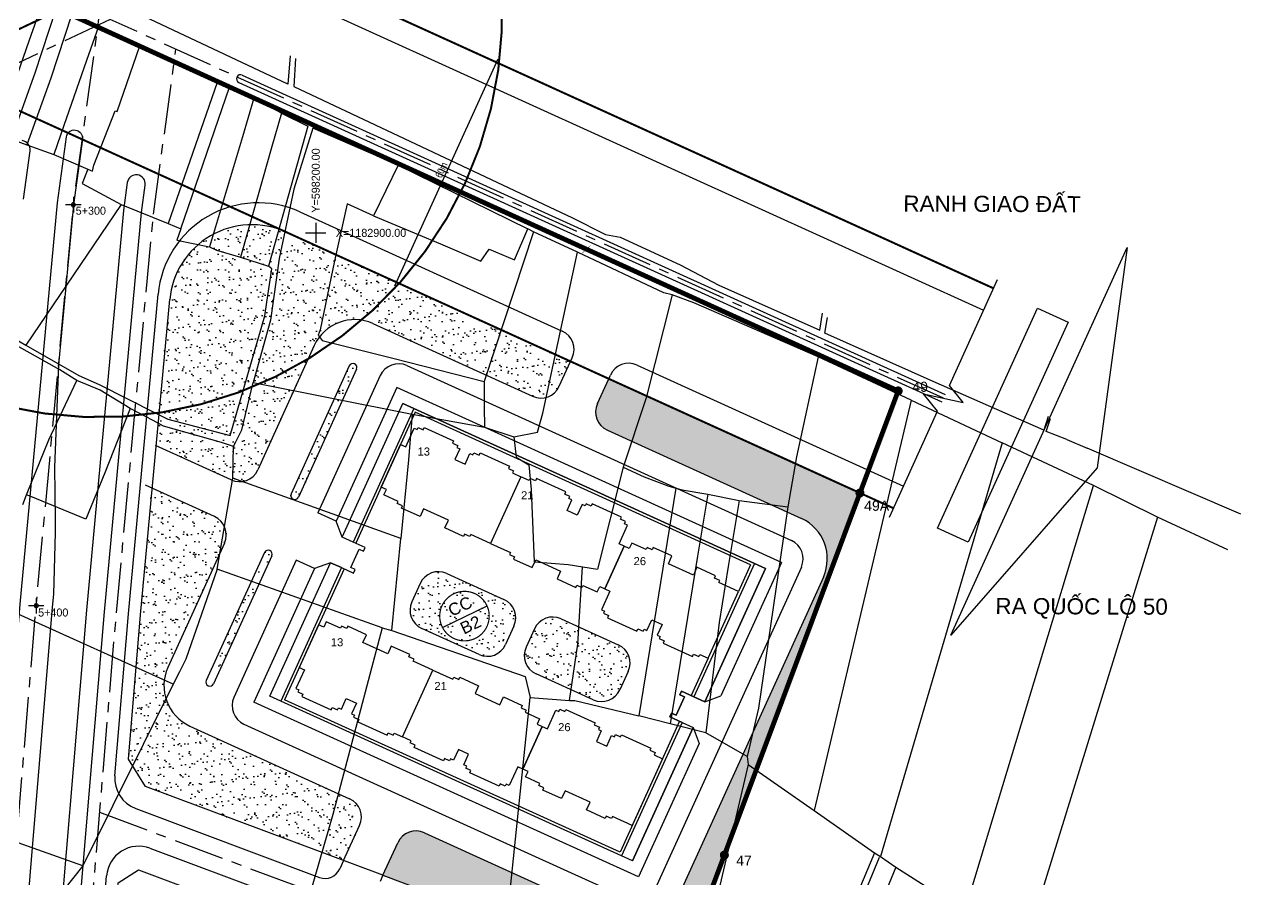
# Model space of a CAD drawing. Extents: x 597165 to 598689, y 1181586 to 1183364.
# Drawn here: x 598127.6 to 598429.7, y 1182739.4 to 1182951.8 of the extents above; entities that cross this region are included whole.
import ezdxf
from ezdxf.enums import TextEntityAlignment as Align

# ---------------------------------------------------------------- set-up
doc = ezdxf.new("R2010")
doc.units = 0
doc.header["$MEASUREMENT"] = 0
for name, pattern in [('CENTER', [2, 1.25, -0.25, 0.25, -0.25]), ('DASHED', [0.75, 0.5, -0.25]), ('LOGIOI', [4, 3, -1])]:
    doc.linetypes.add(name, pattern=pattern)
doc.layers.get('0').update_dxf_attribs({"linetype": 'CONTINUOUS'})
doc.layers.get('DEFPOINTS').update_dxf_attribs({"color": 8, "linetype": 'CONTINUOUS'})
for name, color, linetype in [('DIM', 7, 'CONTINUOUS'), ('DIM-T', 7, 'CONTINUOUS'), ('DTEXT', 7, 'CONTINUOUS'), ('GT-QLO50-D', 6, 'CONTINUOUS'), ('GT-QLO50-L', 4, 'CONTINUOUS'), ('GT-QLO50-LYTRINH', 7, 'CONTINUOUS'), ('GT-QLO50-TIM', 2, 'CONTINUOUS'), ('HA-CAY-XANH-KO', 3, 'CONTINUOUS'), ('HA-PHAN-KHU', 1, 'CONTINUOUS'), ('MOCRANH', 7, 'CONTINUOUS'), ('NE_GRID', 7, 'CONTINUOUS'), ('NEN-HT', 8, 'CONTINUOUS'), ('NET-03', 3, 'CONTINUOUS'), ('NET-04', 4, 'CONTINUOUS'), ('NET-LE-CO', 3, 'CONTINUOUS'), ('NET-LENGOAI', 4, 'CONTINUOUS'), ('NET-LETRONG', 5, 'CONTINUOUS'), ('NET-LO-GIOI-DIEN-GIOI', 7, 'CENTER'), ('NET-TIM', 2, 'CENTER'), ('NUT_GIAO_THONG', 6, 'CONTINUOUS'), ('RANH_QUY_HOACH', 7, 'LOGIOI'), ('RANHGIAODAT', 150, 'LOGIOI')]:
    doc.layers.add(name, color=color, linetype=linetype)
doc.styles.add('TOA-DO-TIM', font='VAVON.TTF')
doc.styles.add('VHEL-B', font='VHELVEB.TTF')
doc.styles.add('VHEL-C-R', font='VHELVCN.TTF')
doc.styles.add('VHEL-R', font='VHELVEN.TTF')
doc.styles.add('VHELVEB', font='VHELVEB.TTF')
doc.dimstyles.new('TL1000', dxfattribs={"dimscale": 0, "dimtxt": 2, "dimasz": 0.7, "dimexe": 1, "dimexo": 1, "dimgap": 0.5, "dimtad": 1, "dimdec": 1, "dimzin": 12, "dimtxsty": 'VHEL-C-R', "dimblk1": 'ARCHTICK', "dimblk2": 'ARCHTICK', "dimsah": 1, "dimcen": -0.09, "dimdle": 1, "dimclrd": 256, "dimclre": 256, "dimclrt": 256, "dimazin": 3, "dimtfac": 0.005, "dimtdec": 1, "dimtix": 1, "dimtmove": 0, "dimatfit": 3, "dimtolj": 1, "dimtzin": 0})
pattern_1 = [(37.26582263, (0, 0), (-0.11023521, 3.854130278), [0, -3.04, 0, -3.4, 0, -3.25]), (7.26582263, (0, 0), (3.562592942, 5.629778284), [0, -1.64, 0, -2.74, 0, -1.05]), (327.26582263, (-2.46, 0.01), (6.228277961, -0.014137947), [0, -1, 0, -3.6, 0, -4.7]), (317.26582263, (-2.46, 0.01), (6.019377384, 1.73076346), [0, -0.5, 0, -2.36, 0, -2.7])]

# ---------------------------------------------------------------- blocks, each defined once
blk = doc.blocks.new('A$C4397129B')
at = {"layer": 'NET-04', "linetype": 'CONTINUOUS'}
for p, q in [((0, 19.4), (0, 1.2)), ((2.3, 19.4), (0, 19.4)), ((2.3, 20), (2.3, 19.4)), ((3.7, 20), (2.3, 20)), ((3.7, 20.6), (3.7, 20)), ((11.7, 20.6), (3.7, 20.6)), ((11.7, 20), (11.7, 20.6)), ((13.1, 20), (11.7, 20)), ((13.1, 19.4), (13.1, 20)), ((13.9, 19.4), (13.1, 19.4)), ((13.9, 16.5), (13.9, 19.4)), ((16.7, 19.4), (16.7, 16.5)), ((17.5, 19.4), (16.7, 19.4)), ((17.5, 20), (17.5, 19.4)), ((18.9, 20), (17.5, 20)), ((18.9, 20.6), (18.9, 20)), ((26.9, 20.6), (18.9, 20.6)), ((26.9, 20), (26.9, 20.6)), ((28.3, 20), (26.9, 20)), ((28.3, 19.4), (28.3, 20)), ((29.1, 19.4), (28.3, 19.4)), ((29.1, 14.3), (29.1, 19.4)), ((16.7, 16.5), (13.9, 16.5)), ((30.5, 14.3), (29.1, 14.3)), ((30.5, 2.7), (30.5, 14.3)), ((0, 1.2), (5.4, 1.2)), ((5.4, 1.2), (5.4, 0.6)), ((5.4, 0.6), (6.8, 0.6)), ((6.8, 0.6), (6.8, 0)), ((6.8, 0), (11.9, 0)), ((11.9, 2.1), (18.7, 2.1)), ((11.9, 0), (11.9, 2.1)), ((18.7, 2.1), (18.7, 0)), ((18.7, 0), (23.8, 0)), ((23.8, 0.6), (25.2, 0.6)), ((23.8, 0), (23.8, 0.6)), ((25.2, 1.2), (29.1, 1.2)), ((25.2, 0.6), (25.2, 1.2)), ((29.1, 2.7), (30.5, 2.7)), ((29.1, 1.2), (29.1, 2.7))]:
    blk.add_line(p, q, dxfattribs=at)
blk = doc.blocks.new('LYTRINH')
at = {"layer": 'GT-QLO50-LYTRINH'}
for p, q in [((0.96, 0), (-0.96, 0)), ((0, 0.96), (0, -0.96))]:
    blk.add_line(p, q, dxfattribs=at)
blk = doc.blocks.new('GRDTICK1')
at = {"layer": 'NE_GRID'}
for p, q in [((-0.05, 0), (0.05, 0)), ((0, 0.05), (0, -0.05))]:
    blk.add_line(p, q, dxfattribs=at)
blk = doc.blocks.new('_ARCHTICK')
at = {"color": 0, "linetype": 'BYBLOCK', "const_width": 0.15}
blk.add_lwpolyline([(-0.5, -0.5), (0.5, 0.5)], dxfattribs=at)
blk = doc.blocks.new('*D1526')
at = {"linetype": 'BYBLOCK'}
for p, q in [((598219.66, 1182886.81), (598245.32, 1182943.25)), ((598238.54, 1182945.24), (598245.82, 1182941.93)), ((598213.7, 1182890.62), (598220.99, 1182887.31))]:
    blk.add_line(p, q, dxfattribs=at)
at = {"layer": 'DEFPOINTS', "color": 0, "linetype": 'BYBLOCK'}
for p in [(598237.63, 1182945.65), (598244.91, 1182942.34), (598212.79, 1182891.03)]:
    blk.add_point(p, dxfattribs=at)
at = {"linetype": 'BYBLOCK', "xscale": 0.7, "yscale": 0.7, "zscale": 0.7}
for p, rotation in [((598244.91, 1182942.34), 65.55248368525069), ((598220.08, 1182887.72), 245.5524836852507)]:
    blk.add_blockref('_ARCHTICK', p, dxfattribs=dict(at, rotation=rotation))
at = {"linetype": 'BYBLOCK', "insert": (598231.22, 1182915.61), "char_height": 1.75, "attachment_point": 5, "rotation": 65.5525, "style": 'VHEL-C-R'}
blk.add_mtext('\\A1;60m', dxfattribs=at)

msp = doc.modelspace()

# ---------------------------------------------------------------- hatches: boundary and pattern name
at = {"layer": 'HA-CAY-XANH-KO'}
h = msp.add_hatch(dxfattribs=at)
h.set_pattern_fill('AR-SAND', color=256, scale=2, angle=359.765823, style=0)
h.set_pattern_definition(pattern_1)
h.paths.add_polyline_path([(598163.6201, 1182883.7328), (598163.6002, 1182883.5428), (598160.9825, 1182855.3045, 0.09973437), (598198.1391, 1182868.7098), (598199.6333, 1182871.9965, -0.33772988), (598211.3855, 1182878.3058, 0.03266281), (598220.7176, 1182887.4297), (598192.4975, 1182900.2591, 0.51205267)])
h.paths.add_polyline_path([(598198.1391, 1182868.7098, -0.09973437), (598160.9825, 1182855.3045), (598160.2293, 1182847.1791), (598178.9825, 1182838.6536, 0.41421356), (598185.6035, 1182841.136)])
h.paths.add_polyline_path([(598253.8709, 1182859.4224, 0.41421356), (598260.4919, 1182861.9048), (598263.2959, 1182868.0727), (598220.7176, 1182887.4297, -0.03266281), (598211.3855, 1182878.3058, -0.06709729), (598214.1995, 1182877.4578)])
h = msp.add_hatch(dxfattribs=at)
h.set_pattern_fill('AR-SAND', color=256, scale=2, angle=359.765823, style=0)
h.set_pattern_definition(pattern_1)
h.paths.add_polyline_path([(598172.8137, 1182788.8403, 0.10707887), (598172.724, 1182788.4265, 0.80655602), (598174.6344, 1182788.0126), (598189.0781, 1182819.7835, 0.10707887), (598189.1677, 1182820.1974, 0.80655602), (598187.2574, 1182820.6112)])
h.paths.add_polyline_path([(598210.1435, 1182866.1199, 0.10707887), (598210.2332, 1182866.5337, 0.80655602), (598208.3228, 1182866.9476), (598193.8791, 1182835.1767, 1), (598195.6998, 1182834.349)])
h = msp.add_hatch(dxfattribs=at)
h.set_pattern_fill('AR-SAND', color=256, scale=2, angle=359.765823, style=0)
h.set_pattern_definition(pattern_1)
edge = h.paths.add_edge_path()
edge.add_line((598289.416, 1182713.2091), (598335.1715, 1182835.3966))
edge.add_line((598335.1715, 1182835.3966), (598272.7635, 1182863.7686))
edge.add_line((598272.7635, 1182863.7686), (598269.9594, 1182857.6007))
edge.add_arc((598274.5111, 1182855.5314), 5, 155.552484, 245.552484)
edge.add_line((598272.4418, 1182850.9797), (598320.6183, 1182829.0776))
edge.add_arc((598316.0659, 1182819.0639), 11, -24.447516, 65.552484, ccw=False)
edge.add_line((598326.0796, 1182814.5114), (598289.7428, 1182734.5835))
edge.add_arc((598279.729, 1182739.136), 11, 245.552484, 335.552484, ccw=False)
edge.add_line((598275.1766, 1182729.1222), (598227, 1182751.0243))
edge.add_arc((598224.9307, 1182746.4726), 5, 65.552484, 155.552484)
edge.add_line((598220.379, 1182748.5418), (598216.696, 1182740.4405))
edge.add_line((598216.696, 1182740.4405), (598289.416, 1182713.2091))
h = msp.add_hatch(dxfattribs=at)
h.set_pattern_fill('AR-SAND', color=256, scale=2, angle=359.765823, style=0)
h.set_pattern_definition(pattern_1)
h.paths.add_polyline_path([(598206.9336, 1182744.0962), (598210.9115, 1182752.846, 0.41421356), (598208.4291, 1182759.467), (598168.7577, 1182777.5024, -0.41421356), (598163.2964, 1182792.0686), (598177.3263, 1182822.9291, 0.41421356), (598174.8439, 1182829.5501), (598159.2973, 1182836.6179), (598156.207, 1182801.054), (598153.4764, 1182769.2561), (598157.7311, 1182762.521)])
h = msp.add_hatch(dxfattribs=at)
h.set_pattern_fill('AR-SAND', color=256, scale=2, angle=359.765823, style=0)
h.set_pattern_definition(pattern_1)
h.paths.add_polyline_path([(598225.9392, 1182812.9121, -0.41421356), (598232.5602, 1182815.3945), (598246.7615, 1182808.9383, -0.41421356), (598249.2439, 1182802.3173), (598247.1746, 1182797.7656, -0.41421356), (598240.5536, 1182795.2832), (598226.3523, 1182801.7394, -0.41421356), (598223.8699, 1182808.3604)])
h = msp.add_hatch(dxfattribs=at)
h.set_pattern_fill('AR-SAND', color=256, scale=2, angle=359.765823, style=0)
h.set_pattern_definition(pattern_1)
h.paths.add_polyline_path([(598254.3254, 1182801.6549, -0.41421356), (598260.9464, 1182804.1373), (598275.1477, 1182797.6811, -0.41421356), (598277.6301, 1182791.0601), (598275.5608, 1182786.5084, -0.41421356), (598268.9398, 1182784.026), (598254.7385, 1182790.4822, -0.41421356), (598252.2561, 1182797.1032)])

# ---------------------------------------------------------------- linework, layer by layer
at = {"color": 0}
msp.add_lwpolyline([(598342.505, 1182829.4263), (598354.4567, 1182855.7157), (598350.9809, 1182860.0092), (598360.8471, 1182857.8334), (598357.3714, 1182862.1269), (598369.3231, 1182888.4163)], dxfattribs=at)
at = {"layer": 'DIM', "color": 4}
for points in [[(598401.523, 1182896.3453), (598394.1085, 1182841.6428), (598357.7645, 1182800.0924)], [(598379.2539, 1182881.2652), (598386.9183, 1182877.7808), (598362.0867, 1182823.1604), (598354.4223, 1182826.6448)]]:
    msp.add_lwpolyline(points, close=True, dxfattribs=at)
at = {"layer": 'DTEXT'}
msp.add_line((598231.4713, 1182802.0098), (598242.5527, 1182807.3385), dxfattribs=at)
at = {"layer": 'DTEXT', "const_width": 0.3}
msp.add_lwpolyline([(598230.7945, 1182804.8396, 1), (598243.0944, 1182804.7893, 1)], format="xyb", close=True, dxfattribs=at)
at = {"layer": 'GT-QLO50-D'}
msp.add_lwpolyline([(598183.5976, 1183089.015), (598170.9813, 1183008.5202, 0.33682979), (598194.2315, 1182965.3802), (598368.3298, 1182886.2315)], format="xyb", dxfattribs=at)
at = {"layer": 'GT-QLO50-L'}
for points in [[(598179.1521, 1183089.7131), (598175.3608, 1183065.6159), (598171.5374, 1183041.3143), (598167.9521, 1183018.5215), (598166.7843, 1183011.0045, 0.3364549), (598195.2115, 1182958.3437), (598365.8467, 1182880.7695)], [(598116.7655, 1182676.6783, -0.41421356), (598116.2952, 1182677.2062), (598116.9199, 1182688.0308), (598118.2666, 1182708.0367), (598126.5917, 1182807.7394), (598135.8364, 1182907.4154), (598138.0864, 1182923.8226, -0.41421356), (598140.3396, 1182925.5324), (598140.3396, 1182925.5324, -0.41421356), (598142.0493, 1182923.2792), (598139.8112, 1182906.9588), (598136.1246, 1182867.2105, 0.01366886), (598136.1175, 1182867.1014), (598135.1593, 1182841.7713), (598135.3244, 1182828.9063), (598135.2749, 1182825.5569), (598134.8579, 1182810.2401), (598134.5609, 1182807.0372), (598126.2442, 1182707.4352), (598124.9044, 1182687.5316), (598124.2819, 1182676.7453, -0.41421356), (598123.7539, 1182676.2749), (598116.7655, 1182676.6783)], [(598127.3899, 1182908.3858), (598129.0348, 1182920.3805, 0.41421356), (598127.1114, 1182922.9154)], [(598139.2078, 1182706.4577), (598147.5108, 1182805.896), (598156.7042, 1182905.018), (598157.6437, 1182911.8694, 0.41421356), (598155.7203, 1182914.4042), (598155.7203, 1182914.4042, 0.41421356), (598153.1855, 1182912.4808), (598152.2325, 1182905.5317), (598143.0281, 1182806.291), (598134.7204, 1182706.7961)]]:
    msp.add_lwpolyline(points, format="xyb", dxfattribs=at)
at = {"layer": 'GT-QLO50-LYTRINH'}
msp.add_lwpolyline([(598139.3115, 1182906.9587, 1), (598140.3115, 1182906.9587, 1)], format="xyb", close=True, dxfattribs=at)
at = {"layer": 'GT-QLO50-LYTRINH', "elevation": 0}
msp.add_lwpolyline([(598130.0763, 1182807.3883, 1), (598131.0763, 1182807.3883, 1)], format="xyb", close=True, dxfattribs=at)
at = {"layer": 'GT-QLO50-TIM', "linetype": 'CENTER', "ltscale": 10, "flags": 128}
msp.add_lwpolyline([(598118.1495, 1182092.552), (598118.1357, 1182107.8441), (598118.0637, 1182187.8441), (598118.0276, 1182227.8441), (598118.0096, 1182247.8441), (598117.9916, 1182267.8441), (598117.9736, 1182287.8441), (598117.9556, 1182307.8066), (598117.9375, 1182327.8441), (598117.9195, 1182347.844), (598117.9015, 1182367.844), (598117.8835, 1182387.844), (598117.8628, 1182407.7691), (598117.8475, 1182427.844), (598117.8294, 1182447.844), (598117.8114, 1182467.844), (598117.7727, 1182507.8066), (598117.7574, 1182527.844), (598117.7441, 1182542.574), (598117.7554, 1182547.844), (598117.7393, 1182567.844), (598117.8064, 1182587.8438), (598117.9915, 1182607.8055), (598118.3561, 1182627.8395), (598118.7651, 1182642.5669), (598118.9451, 1182647.8307), (598119.797, 1182667.8124), (598120.0933, 1182673.5939), (598120.9121, 1182687.7812), (598122.2554, 1182707.7359), (598130.5763, 1182807.3883), (598139.8112, 1182906.9588), (598153.3963, 1183006.021)], dxfattribs=at)
at = {"layer": 'HA-CAY-XANH-KO'}
for p, q in [((598206.5822, 1182824.4584), (598205.0928, 1182828.431)), ((598203.6852, 1182818.086), (598199.7126, 1182816.5966)), ((598296.6149, 1182783.5277), (598300.5875, 1182785.0171)), ((598293.7179, 1182777.1553), (598295.2074, 1182773.1827))]:
    msp.add_line(p, q, dxfattribs=at)
for centre, start, end in [((598255.9401, 1182863.9741), 245.552484, 335.552484), ((598274.5111, 1182855.5314), 155.552484, 245.552484)]:
    msp.add_arc(centre, 5, start, end, dxfattribs=at)
at = {"layer": 'HA-PHAN-KHU'}
msp.add_lwpolyline([(598266.4678, 1182867.1407, 0, 0.5, 0), (598269.6513, 1182868.6705, 0, 0, 0), (598340.6056, 1182903.2658, 0, 0, 0), (598394.963, 1182903.2658, 0, 0, 0)], format="xyseb", dxfattribs=at)
at = {"layer": 'MOCRANH'}
msp.add_lwpolyline([(598297.3967, 1182239.54), (598213.8261, 1182511.342), (598335.1729, 1182835.3919), (598344.6661, 1182860.743), (597547.8605, 1183222.9796), (597536.9709, 1183198.2708), (597494.1637, 1183101.1393), (597439.7212, 1182974.4588), (597407.6696, 1182885.2338), (597394.7271, 1182848.3776), (597374.3757, 1182758.7003), (597340.8217, 1182551.4599), (597340.2111, 1182461.6352), (597341.3721, 1182437.3595)], dxfattribs=at)
msp.add_lwpolyline([(598297.3967, 1182239.54), (598213.8261, 1182511.342), (598335.1729, 1182835.3919), (598344.6661, 1182860.743), (597547.8605, 1183222.9796), (597536.9709, 1183198.2708), (597494.1637, 1183101.1393), (597439.7212, 1182974.4588), (597407.6696, 1182885.2338), (597394.7271, 1182848.3776), (597374.3757, 1182758.7003), (597340.8217, 1182551.4599), (597340.2111, 1182461.6352), (597341.3721, 1182437.3595)], dxfattribs=at)
at = {"layer": 'MOCRANH', "const_width": 1.1169}
for points in [[(598344.1076, 1182860.743, 1), (598345.2245, 1182860.743, 1)], [(598334.6144, 1182835.3919, 1), (598335.7313, 1182835.3919, 1)], [(598300.9395, 1182745.4651, 1), (598302.0565, 1182745.4651, 1)]]:
    msp.add_lwpolyline(points, format="xyb", close=True, dxfattribs=at)
at = {"layer": 'NEN-HT', "linetype": 'CONTINUOUS'}
for p, q in [((598193.04, 1182936.92), (598131.62, 1182966.04)), ((598128.81, 1182947.72), (598132.1, 1182957.04)), ((598130.31, 1182939.77), (598135.54, 1182955.61)), ((598139.34, 1182954.04), (598134.19, 1182938.42)), ((598146.07, 1182951.24), (598139.34, 1182954.04)), ((598146.07, 1182951.24), (598143.05, 1182942.78)), ((598156.33, 1182946.41), (598146.07, 1182951.24)), ((598121.78, 1182927.38), (598128.81, 1182947.72)), ((598150.65, 1182930.16), (598156.33, 1182946.41)), ((598175.55, 1182937.37), (598156.33, 1182946.41)), ((598193.64, 1182943.93), (598193.04, 1182936.92)), ((598195, 1182943.32), (598194.58, 1182936.33)), ((598125.42, 1182926.07), (598130.31, 1182939.77)), ((598143.05, 1182942.78), (598137.4, 1182926.69)), ((598134.19, 1182938.42), (598128.26, 1182921.86)), ((598175.55, 1182937.37), (598163.31, 1182902.29)), ((598178.59, 1182936.16), (598175.55, 1182937.37)), ((598166.48, 1182901), (598178.59, 1182936.16)), ((598178.59, 1182936.16), (598184.64, 1182933.42)), ((598194.58, 1182936.33), (598263.74, 1182903.75)), ((598184.64, 1182933.42), (598181.84, 1182923.88)), ((598191.51, 1182929.75), (598184.64, 1182933.42)), ((598144.89, 1182916.8), (598150.22, 1182930.33)), ((598150.22, 1182930.33), (598150.65, 1182930.16)), ((598191.51, 1182929.75), (598189.14, 1182921.44)), ((598191.51, 1182929.75), (598198.04, 1182926.49)), ((598137.4, 1182926.69), (598134.94, 1182919.47)), ((598198.04, 1182926.49), (598188.25, 1182891.75)), ((598199.3, 1182925.99), (598194.6, 1182910.83)), ((598220.45, 1182916.82), (598199.3, 1182925.99)), ((598124.4, 1182923.23), (598128.26, 1182921.86)), ((598128.26, 1182921.86), (598134.94, 1182919.47)), ((598181.84, 1182923.88), (598173.62, 1182896.52)), ((598134.94, 1182919.47), (598143.43, 1182915.78)), ((598189.14, 1182921.44), (598183.21, 1182900.7)), ((598143.43, 1182915.78), (598141.97, 1182912.22)), ((598143.43, 1182915.78), (598144.58, 1182915.28)), ((598144.58, 1182915.28), (598144.89, 1182916.8)), ((598220.45, 1182916.82), (598214.37, 1182904.19)), ((598220.45, 1182916.82), (598252.66, 1182900.99)), ((598141.97, 1182912.22), (598151.69, 1182907.03)), ((598194.6, 1182910.83), (598190.96, 1182893.67)), ((598151.69, 1182907.03), (598128.02, 1182872.13)), ((598151.69, 1182907.03), (598163.31, 1182902.29)), ((598207.85, 1182907.24), (598204.7, 1182893.08)), ((598214.37, 1182904.19), (598207.85, 1182907.24)), ((598214.37, 1182904.19), (598231.02, 1182897.24)), ((598263.74, 1182903.75), (598272, 1182899.57)), ((598163.31, 1182902.29), (598166.48, 1182901)), ((598166.48, 1182901), (598165.5, 1182898.16)), ((598183.21, 1182900.7), (598181.3, 1182893.93)), ((598249.38, 1182893.31), (598252.66, 1182900.99)), ((598254.1, 1182900.28), (598252.66, 1182900.99)), ((598165.5, 1182898.16), (598173.62, 1182896.52)), ((598254.1, 1182900.28), (598241.82, 1182863.12)), ((598265.05, 1182895.17), (598254.1, 1182900.28)), ((598272, 1182899.57), (598275.58, 1182898.9)), ((598275.58, 1182898.9), (598290.5, 1182892.06)), ((598173.62, 1182896.52), (598175.36, 1182895.66)), ((598175.36, 1182895.66), (598181.3, 1182893.93)), ((598231.02, 1182897.24), (598241.02, 1182892.95)), ((598241.02, 1182892.95), (598243.04, 1182895.98)), ((598243.04, 1182895.98), (598249.38, 1182893.31)), ((598256.37, 1182855.18), (598265.05, 1182895.17)), ((598286.48, 1182885.1), (598265.05, 1182895.17)), ((598181.3, 1182893.93), (598188.25, 1182891.75)), ((598189.13, 1182891.08), (598188.25, 1182891.75)), ((598190.96, 1182893.67), (598188.79, 1182878.34)), ((598204.7, 1182893.08), (598201.12, 1182875.9)), ((598290.5, 1182892.06), (598300.16, 1182886.99)), ((598187.79, 1182882.18), (598189.13, 1182891.08)), ((598300.16, 1182886.99), (598325.21, 1182875.87)), ((598288.56, 1182884.62), (598282.09, 1182859.06)), ((598288.56, 1182884.62), (598286.48, 1182885.1)), ((598293.88, 1182882.61), (598288.56, 1182884.62)), ((598324.77, 1182869.24), (598293.88, 1182882.61)), ((598114.85, 1182879.69), (598128.02, 1182872.13)), ((598178.77, 1182849.7), (598187.37, 1182879.36)), ((598187.37, 1182879.36), (598187.79, 1182882.18)), ((598325.21, 1182875.87), (598325.89, 1182880.07)), ((598136.42, 1182865.94), (598114.15, 1182878.54)), ((598188.79, 1182878.34), (598184.48, 1182862.83)), ((598326.41, 1182875.06), (598327.07, 1182878.95)), ((598201.12, 1182875.9), (598200.6, 1182874.56)), ((598200.6, 1182874.56), (598201.62, 1182873.26)), ((598353.38, 1182863.11), (598326.41, 1182875.06)), ((598128.02, 1182872.13), (598141.18, 1182864.57)), ((598201.62, 1182873.26), (598219.15, 1182868.84)), ((598219.15, 1182868.84), (598223.05, 1182867.86)), ((598223.05, 1182867.86), (598241.82, 1182863.12)), ((598324.77, 1182869.24), (598319.43, 1182844.34)), ((598347.88, 1182858.43), (598324.77, 1182869.24)), ((598140.66, 1182863.29), (598136.42, 1182865.94)), ((598141.18, 1182864.57), (598146.24, 1182862.3)), ((598133.68, 1182848.56), (598140.66, 1182863.29)), ((598146.5, 1182860.9), (598140.66, 1182863.29)), ((598146.24, 1182862.3), (598160.16, 1182855.29)), ((598181.65, 1182851.1), (598184.48, 1182862.83)), ((598184.48, 1182862.83), (598223.99, 1182854.98)), ((598241.82, 1182863.12), (598241.85, 1182856.78)), ((598380.81, 1182850.96), (598353.38, 1182863.11)), ((598153.92, 1182856.35), (598146.5, 1182860.9)), ((598282.09, 1182859.06), (598276.36, 1182841.84)), ((598347.88, 1182858.43), (598323.82, 1182756.52)), ((598347.88, 1182858.43), (598370.52, 1182847.83)), ((598153.92, 1182856.35), (598147.63, 1182840.4)), ((598159.66, 1182853.43), (598153.92, 1182856.35)), ((598160.16, 1182855.29), (598163.28, 1182853.71)), ((598241.85, 1182856.78), (598241.88, 1182851.73)), ((598255.12, 1182850.5), (598256.37, 1182855.18)), ((598162.22, 1182851.97), (598159.66, 1182853.43)), ((598163.28, 1182853.71), (598178.77, 1182849.7)), ((598223.99, 1182854.98), (598223.07, 1182843.66)), ((598223.99, 1182854.98), (598241.88, 1182851.73)), ((598381.94, 1182854.38), (598380.81, 1182850.96)), ((598381.46, 1182850.7), (598382.53, 1182853.93)), ((598176.6, 1182847.91), (598162.22, 1182851.97)), ((598179.6, 1182846.93), (598181.65, 1182851.1)), ((598241.88, 1182851.73), (598249.2, 1182849.3)), ((598249.2, 1182849.3), (598255.12, 1182850.5)), ((598249.2, 1182849.3), (598249.75, 1182844.32)), ((598386.57, 1182848.66), (598381.46, 1182850.7)), ((598128.2, 1182834.97), (598133.68, 1182848.56)), ((598179.6, 1182846.93), (598176.6, 1182847.91)), ((598179.45, 1182839.04), (598179.6, 1182846.93)), ((598370.52, 1182847.83), (598340.24, 1182745.1)), ((598393.16, 1182837.23), (598370.52, 1182847.83)), ((598386.57, 1182848.66), (598391.62, 1182846.49)), ((598429.7321, 1182830.1016), (598391.62, 1182846.49)), ((598223.07, 1182843.66), (598221.15, 1182824.08)), ((598249.75, 1182844.32), (598252.94, 1182842.36)), ((598319.43, 1182844.34), (598317.29, 1182831.98)), ((598147.63, 1182840.4), (598142.89, 1182828.87)), ((598252.94, 1182842.36), (598253.47, 1182836.28)), ((598276.36, 1182841.84), (598269.99, 1182816.5)), ((598276.36, 1182841.84), (598281.61, 1182839.44)), ((598175.54, 1182816.48), (598179.45, 1182839.04)), ((598221.15, 1182824.08), (598179.45, 1182839.04)), ((598281.61, 1182839.44), (598287.68, 1182837.1)), ((598287.68, 1182837.1), (598289.48, 1182836.6)), ((598361.26, 1182731.57), (598393.16, 1182837.23)), ((598409.04, 1182829.4), (598393.16, 1182837.23)), ((598127.23, 1182832.56), (598128.2, 1182834.97)), ((598129.28, 1182834.54), (598128.2, 1182834.97)), ((598142.89, 1182828.87), (598129.28, 1182834.54)), ((598253.47, 1182836.28), (598254.23, 1182818.33)), ((598289.48, 1182836.6), (598280.26, 1182780.05)), ((598289.48, 1182836.6), (598291.03, 1182836.17)), ((598291.03, 1182836.17), (598297.38, 1182835.13)), ((598297.38, 1182835.13), (598294.83, 1182819.68)), ((598297.38, 1182835.13), (598305.21, 1182833.5)), ((598305.21, 1182833.5), (598302.42, 1182817.14)), ((598305.21, 1182833.5), (598317.29, 1182831.98)), ((598317.29, 1182831.98), (598309.94, 1182781.98)), ((598409.04, 1182829.4), (598377.43, 1182727.08)), ((598426.5074, 1182821.2597), (598409.04, 1182829.4)), ((598218.88, 1182801.27), (598221.15, 1182824.08)), ((598294.83, 1182819.68), (598288.03, 1182778.09)), ((598175.54, 1182816.48), (598167.78, 1182794.14)), ((598216.47, 1182801.86), (598175.54, 1182816.48)), ((598254.23, 1182818.33), (598262.68, 1182817.6)), ((598262.68, 1182817.6), (598269.99, 1182816.5)), ((598265.06, 1182797.83), (598266.27, 1182817.06)), ((598302.42, 1182817.14), (598300.18, 1182803.2)), ((598164.56, 1182787.92), (598118.92, 1182808.52)), ((598216.47, 1182801.86), (598204.28, 1182755.5)), ((598216.47, 1182801.86), (598218.88, 1182801.27)), ((598218.88, 1182801.27), (598252.05, 1182789.85)), ((598300.18, 1182803.2), (598296.89, 1182775.85)), ((598263.02, 1182783.88), (598265.06, 1182797.83)), ((598167.78, 1182794.14), (598166.2, 1182790.94)), ((598166.2, 1182790.94), (598164.56, 1182787.92)), ((598252.05, 1182789.85), (598253.26, 1182784.57)), ((598164.56, 1182787.92), (598142.19, 1182742.8)), ((598247.35, 1182727.09), (598253.26, 1182784.57)), ((598253.26, 1182784.57), (598263.02, 1182783.88)), ((598263.02, 1182783.88), (598264.33, 1182783.82)), ((598264.33, 1182783.82), (598280.26, 1182780.05)), ((598288.03, 1182778.09), (598280.26, 1182780.05)), ((598309.94, 1182781.98), (598307.13, 1182769.93)), ((598296.89, 1182775.85), (598288.03, 1182778.09)), ((598307.13, 1182769.93), (598296.89, 1182775.85)), ((598307.38, 1182767.98), (598277.94, 1182642.52)), ((598307.13, 1182769.93), (598307.38, 1182767.98)), ((598307.38, 1182767.98), (598323.82, 1182756.52)), ((598142.19, 1182742.8), (598103.48, 1182756.42)), ((598204.28, 1182755.5), (598185.24, 1182690.05)), ((598323.82, 1182756.52), (598338.8, 1182746.06)), ((598338.8, 1182746.06), (598291.91, 1182634.83)), ((598339.98, 1182744.88), (598293.78, 1182634.34)), ((598338.8, 1182746.06), (598340.24, 1182745.1)), ((598340.24, 1182745.1), (598344.12, 1182742.49)), ((598142.19, 1182742.8), (598137.38, 1182736.74)), ((598344.12, 1182742.49), (598339.97, 1182732.61)), ((598344.12, 1182742.49), (598361.26, 1182731.57))]:
    msp.add_line(p, q, dxfattribs=at)
msp.add_lwpolyline([(598267.5949, 1182896.4041, 0, 0.5, 0), (598269.7742, 1182898.2705, 0, 0, 0), (598273.225, 1182901.5223, 0, 0, 0), (598310.728, 1182901.5223, 0, 0, 0)], format="xyseb", dxfattribs=at)
at = {"layer": 'NET-03'}
msp.add_lwpolyline([(598188.6207, 1182784.9496), (598203.6852, 1182818.086), (598206.4162, 1182816.8444), (598209.4204, 1182815.4787), (598209.8342, 1182816.389), (598208.7418, 1182816.8857), (598210.8111, 1182821.4374), (598211.9035, 1182820.9407), (598212.3174, 1182821.8511), (598209.3133, 1182823.2168), (598206.5822, 1182824.4584), (598221.6467, 1182857.5948), (598249.4993, 1182844.9325), (598311.6794, 1182816.6641), (598296.6149, 1182783.5277), (598293.8839, 1182784.7693), (598290.8798, 1182786.135), (598290.4659, 1182785.2247), (598291.5583, 1182784.728), (598289.489, 1182780.1763), (598288.3966, 1182780.673), (598287.9828, 1182779.7626), (598290.9869, 1182778.3969), (598293.7179, 1182777.1553), (598278.6534, 1182744.0189), (598234.6801, 1182764.0101)], close=True, dxfattribs=at)
msp.add_lwpolyline([(598188.6207, 1182784.9496), (598203.6852, 1182818.086), (598206.4162, 1182816.8444), (598209.4204, 1182815.4787), (598209.8342, 1182816.389), (598208.7418, 1182816.8857), (598210.8111, 1182821.4374), (598211.9035, 1182820.9407), (598212.3174, 1182821.8511), (598209.3133, 1182823.2168), (598206.5822, 1182824.4584), (598221.6467, 1182857.5948), (598249.4993, 1182844.9325), (598311.6794, 1182816.6641), (598296.6149, 1182783.5277), (598293.8839, 1182784.7693), (598290.8798, 1182786.135), (598290.4659, 1182785.2247), (598291.5583, 1182784.728), (598289.489, 1182780.1763), (598288.3966, 1182780.673), (598287.9828, 1182779.7626), (598290.9869, 1182778.3969), (598293.7179, 1182777.1553), (598278.6534, 1182744.0189), (598234.6801, 1182764.0101)], close=True, dxfattribs=at)
at = {"layer": 'NET-04', "color": 2}
for p, q in [((598206.5822, 1182824.4584), (598221.6467, 1182857.5948)), ((598224.3777, 1182856.3532), (598209.3133, 1182823.2168)), ((598249.4993, 1182844.9325), (598221.6467, 1182857.5948)), ((598311.6794, 1182816.6641), (598249.4993, 1182844.9325)), ((598209.3133, 1182823.2168), (598206.5822, 1182824.4584)), ((598188.6207, 1182784.9496), (598203.6852, 1182818.086)), ((598206.4162, 1182816.8444), (598191.3517, 1182783.708)), ((598206.4162, 1182816.8444), (598203.6852, 1182818.086)), ((598308.9484, 1182817.9057), (598293.8839, 1182784.7693)), ((598296.6149, 1182783.5277), (598311.6794, 1182816.6641)), ((598234.6801, 1182764.0101), (598188.6207, 1182784.9496)), ((598293.8839, 1182784.7693), (598296.6149, 1182783.5277)), ((598290.9869, 1182778.3969), (598275.9224, 1182745.2605)), ((598278.6534, 1182744.0189), (598293.7179, 1182777.1553)), ((598290.9869, 1182778.3969), (598293.7179, 1182777.1553)), ((598278.6534, 1182744.0189), (598234.6801, 1182764.0101))]:
    msp.add_line(p, q, dxfattribs=at)
at = {"layer": 'NET-04'}
for p, q in [((598224.7253, 1182855.4263), (598209.9505, 1182822.9271)), ((598249.2096, 1182844.2952), (598224.7253, 1182855.4263)), ((598308.0215, 1182817.5581), (598249.2096, 1182844.2952)), ((598207.0535, 1182816.5547), (598192.2787, 1182784.0556)), ((598308.0215, 1182817.5581), (598305.0003, 1182810.9126)), ((598297.468, 1182794.3444), (598293.2467, 1182785.059)), ((598234.9698, 1182764.6473), (598192.2787, 1182784.0556)), ((598290.3497, 1182778.6866), (598275.5749, 1182746.1874)), ((598275.5749, 1182746.1874), (598234.9698, 1182764.6473))]:
    msp.add_line(p, q, dxfattribs=at)
at = {"layer": 'NET-04', "color": 2}
for points in [[(598206.4162, 1182816.8444), (598209.4204, 1182815.4787), (598209.8342, 1182816.389), (598208.7418, 1182816.8857), (598210.8111, 1182821.4374), (598211.9035, 1182820.9407), (598212.3174, 1182821.8511), (598209.3133, 1182823.2168)], [(598290.9869, 1182778.3969), (598287.9828, 1182779.7626), (598288.3966, 1182780.673), (598289.489, 1182780.1763), (598291.5583, 1182784.728), (598290.4659, 1182785.2247), (598290.8798, 1182786.135), (598293.8839, 1182784.7693)]]:
    msp.add_lwpolyline(points, dxfattribs=at)
at = {"layer": 'NET-LE-CO'}
for p, q in [((598213.2892, 1182877.8717), (598213.2703, 1182877.8302)), ((598214.1995, 1182877.4578), (598253.8709, 1182859.4224)), ((598199.6333, 1182871.9965), (598185.6035, 1182841.136)), ((598208.3228, 1182866.9476), (598193.8791, 1182835.1767)), ((598210.1435, 1182866.1199), (598195.6998, 1182834.349)), ((598216.0194, 1182864.547), (598200.5411, 1182830.5003)), ((598222.6404, 1182867.0295), (598260.4911, 1182849.8218)), ((598220.1573, 1182861.5674), (598205.0928, 1182828.431)), ((598250.7409, 1182847.6635), (598220.1573, 1182861.5674)), ((598260.4911, 1182849.8218), (598318.1352, 1182823.6156)), ((598272.4418, 1182850.9797), (598320.6183, 1182829.0776)), ((598178.9825, 1182838.6536), (598160.2293, 1182847.1791)), ((598315.652, 1182818.1535), (598250.7409, 1182847.6635)), ((598174.8439, 1182829.5501), (598157.6872, 1182837.3499)), ((598205.0928, 1182828.431), (598200.5411, 1182830.5003)), ((598177.3263, 1182822.9291), (598163.2964, 1182792.0686)), ((598187.2574, 1182820.6112), (598172.8137, 1182788.8403)), ((598189.0781, 1182819.7835), (598174.6344, 1182788.0126)), ((598195.1609, 1182818.6659), (598179.6826, 1182784.6191)), ((598199.7126, 1182816.5966), (598184.6481, 1182783.4602)), ((598199.7126, 1182816.5966), (598195.1609, 1182818.6659)), ((598320.6176, 1182816.9946), (598284.2807, 1182737.0667)), ((598315.652, 1182818.1535), (598300.5875, 1182785.0171)), ((598225.9392, 1182812.9121), (598223.8699, 1182808.3604)), ((598232.5602, 1182815.3945), (598246.7615, 1182808.9383)), ((598326.0796, 1182814.5114), (598289.7428, 1182734.5835)), ((598260.9464, 1182804.1373), (598275.1477, 1182797.6811)), ((598240.5536, 1182795.2832), (598226.3523, 1182801.7394)), ((598249.2439, 1182802.3173), (598247.1746, 1182797.7656)), ((598254.3254, 1182801.6549), (598252.2561, 1182797.1032)), ((598268.9398, 1182784.026), (598254.7385, 1182790.4822)), ((598277.6301, 1182791.0601), (598275.5608, 1182786.5084)), ((598233.4385, 1182761.2791), (598184.6481, 1182783.4602)), ((598167.8662, 1182777.9577), (598167.8474, 1182777.9163)), ((598168.7577, 1182777.5024), (598208.4291, 1182759.467)), ((598182.165, 1182777.9981), (598212.5665, 1182764.177)), ((598295.2074, 1182773.1827), (598280.1429, 1182740.0463)), ((598212.5665, 1182764.177), (598277.6597, 1182734.5843)), ((598280.1429, 1182740.0463), (598233.4385, 1182761.2791)), ((598206.9336, 1182744.0962), (598210.9115, 1182752.846)), ((598227, 1182751.0243), (598275.1766, 1182729.1222)), ((598216.696, 1182740.4405), (598220.379, 1182748.5418))]:
    msp.add_line(p, q, dxfattribs=at)
for centre, radius, start, end in [((598209.647, 1182867.4441), 11, 65.552484, 155.552484), ((598209.2332, 1182866.5337), 1, 335.552484, 155.552484), ((598220.5711, 1182862.4777), 5, 65.552484, 155.552484), ((598181.0518, 1182843.2053), 5, 245.552484, 335.552484), ((598194.7895, 1182834.7628), 1, 155.552484, 335.552484), ((598172.7746, 1182824.9984), 5, 335.552484, 65.552484), ((598316.0659, 1182819.0639), 11, 335.552484, 65.552484), ((598316.0659, 1182819.0639), 5, 335.552484, 65.552484), ((598188.1677, 1182820.1974), 1, 335.552484, 155.552484), ((598230.4909, 1182810.8428), 5, 65.552484, 155.552484), ((598228.4216, 1182806.2911), 5, 155.552484, 245.552484), ((598244.6922, 1182804.3866), 5, 335.552484, 65.552484), ((598258.8771, 1182799.5856), 5, 65.552484, 155.552484), ((598242.6229, 1182799.8349), 5, 245.552484, 335.552484), ((598256.8078, 1182795.0339), 5, 155.552484, 245.552484), ((598273.0784, 1182793.1294), 5, 335.552484, 65.552484), ((598173.3102, 1182787.5161), 11, 155.552484, 245.552484), ((598173.724, 1182788.4265), 1, 155.552484, 335.552484), ((598271.0091, 1182788.5777), 5, 245.552484, 335.552484), ((598184.2343, 1182782.5498), 5, 155.552484, 245.552484), ((598206.3598, 1182754.9153), 5, 335.552484, 65.552484), ((598224.9307, 1182746.4726), 5, 65.552484, 155.552484)]:
    msp.add_arc(centre, radius, start, end, dxfattribs=at)
at = {"layer": 'NET-LENGOAI', "ltscale": 20}
for p, q in [((598180.933, 1182937.3728), (598355.5002, 1182858.011)), ((598181.7608, 1182939.1934), (598356.3279, 1182859.8316)), ((598196.0913, 1182905.2162), (598261.2274, 1182875.6041)), ((598153.4877, 1182805.3693), (598160.8516, 1182884.7665)), ((598260.4919, 1182861.9048), (598263.7098, 1182868.9831)), ((598269.9594, 1182857.6007), (598273.1773, 1182864.6789)), ((598279.7983, 1182867.1613), (598345.9814, 1182837.0731)), ((598150.1322, 1182765.1826), (598153.4877, 1182805.3693)), ((598155.2989, 1182757.0249), (598200.9465, 1182739.9313)), ((598158.8349, 1182747.1583), (598188.0266, 1182736.2269)), ((598206.9336, 1182744.0962), (598205.9906, 1182742.0218)), ((598216.696, 1182740.4405), (598215.9797, 1182738.8649)), ((598145.191, 1182706.0066), (598148.0572, 1182740.332))]:
    msp.add_line(p, q, dxfattribs=at)
for centre, radius, start, end in [((598181.3469, 1182938.2831), 1, 65.552484, 245.552484), ((598185.7448, 1182882.4577), 25, 65.552484, 174.7011), ((598259.1581, 1182871.0524), 5, 335.552484, 65.552484), ((598277.729, 1182862.6096), 5, 65.552484, 155.552484), ((598158.1044, 1182764.5169), 8, 175.22692, 249.470611), ((598156.0294, 1182739.6664), 8, 69.470611, 175.22692), ((598202.3492, 1182743.6773), 4, 249.470611, 335.552484)]:
    msp.add_arc(centre, radius, start, end, dxfattribs=at)
at = {"layer": 'NET-LETRONG', "ltscale": 20}
for p, q in [((598192.6368, 1182900.1958), (598343.4983, 1182831.6111)), ((598156.4762, 1182805.1059), (598163.7403, 1182883.427)), ((598153.4823, 1182769.2506), (598156.4762, 1182805.1059)), ((598157.7487, 1182762.5145), (598153.4823, 1182769.2506)), ((598216.696, 1182740.4405), (598157.7487, 1182762.5145)), ((598216.696, 1182740.4405), (598289.416, 1182713.2091))]:
    msp.add_line(p, q, dxfattribs=at)
msp.add_lwpolyline([(598156.0195, 1182741.8057), (598185.5768, 1182730.7374), (598189.8432, 1182724.0013), (598188.0707, 1182702.7734), (598186.7843, 1182683.6634), (598185.996, 1182670.0034), (598185.7251, 1182664.7176), (598184.897, 1182645.297), (598184.7337, 1182640.5229), (598184.5922, 1182635.4269), (598179.4543, 1182630.5198), (598149.4574, 1182631.0657), (598144.597, 1182636.1547), (598144.7527, 1182641.7617), (598144.9262, 1182646.8326), (598145.7687, 1182666.5932), (598146.055, 1182672.1794), (598146.8618, 1182686.159), (598148.1826, 1182705.781), (598150.921, 1182738.5765)], close=True, dxfattribs=at)
msp.add_arc((598184.1527, 1182881.5338), 20.5, 65.552484, 174.7011, dxfattribs=at)
at = {"layer": 'NET-LO-GIOI-DIEN-GIOI', "color": 5, "ltscale": 20, "const_width": 0.5}
for points in [[(598368.3298, 1182886.2315), (597424.0123, 1183315.5376)], [(598343.4983, 1182831.6111), (597399.4473, 1183260.796)]]:
    msp.add_lwpolyline(points, dxfattribs=at)
at = {"layer": 'NET-LO-GIOI-DIEN-GIOI', "ltscale": 20, "const_width": 0.5}
msp.add_lwpolyline([(598255.9747, 1183011.8462), (597276.1761, 1182549.0632)], dxfattribs=at)
at = {"layer": 'NET-TIM', "ltscale": 10}
for p, q in [((598148.9609, 1182953.0064), (597309.1156, 1182556.3269)), ((598355.914, 1182858.9213), (598148.9609, 1182953.0064)), ((598159.6853, 1182904.6755), (598165.2949, 1182945.5807)), ((598150.4993, 1182805.6326), (598159.6853, 1182904.6755)), ((598146.3332, 1182756.1111), (598285.9091, 1182703.8441))]:
    msp.add_line(p, q, dxfattribs=at)
msp.add_lwpolyline([(598137.8294, 1182447.862), (598137.8114, 1182467.862), (598137.7727, 1182507.826), (598137.7574, 1182527.8593), (598137.7441, 1182542.5615), (598137.7555, 1182547.8306), (598137.7393, 1182567.8185), (598137.8061, 1182587.7175), (598137.9898, 1182607.5308), (598138.351, 1182627.38), (598138.7556, 1182641.9475), (598138.9305, 1182647.0629), (598139.7752, 1182666.8746), (598140.0638, 1182672.5058), (598140.8734, 1182686.5334), (598142.1994, 1182706.2321), (598150.4993, 1182805.6326)], dxfattribs=at)
at = {"layer": 'NUT_GIAO_THONG', "color": 6, "linetype": 'DASHED', "ltscale": 10, "const_width": 0.5}
msp.add_lwpolyline([(598240.0874, 1182988.8967, 3723.40437773), (598240.1246, 1182988.7959, 3723.40437773)], format="xyb", dxfattribs=at)
at = {"layer": 'RANH_QUY_HOACH', "color": 1, "linetype": 'DASHED', "ltscale": 20, "const_width": 1.2, "flags": 128}
msp.add_lwpolyline([(598213.8261, 1182511.342), (598335.1729, 1182835.3919), (598344.6661, 1182860.743), (597547.8605, 1183222.9796), (597536.9709, 1183198.2708), (597494.1637, 1183101.1393), (597439.7212, 1182974.4588), (597407.6696, 1182885.2338), (597394.7271, 1182848.3776), (597374.3757, 1182758.7003), (597340.8217, 1182551.4599), (597340.2111, 1182461.6352), (597341.3721, 1182437.3595), (597345.3594, 1182366.2568), (597347.4489, 1182325.7368), (597346.6708, 1182267.2097), (597396.7196, 1181936.6184), (597442.3642, 1181957.8696), (597465.633, 1181971.3486), (597501.0995, 1181986.0417), (597656.5869, 1182038.5657), (597738.2962, 1182063.5406), (597807.4868, 1182085.32), (597867.7896, 1182104.3029), (597882.6286, 1182108.9741), (597915.464, 1182119.3104), (597990.1043, 1182142.8066), (598023.5178, 1182153.3249), (598090.3046, 1182174.3489), (598179.3376, 1182202.3758), (598297.3967, 1182239.54)], close=True, dxfattribs=at)
at = {"layer": 'RANH_QUY_HOACH', "color": 1, "linetype": 'CONTINUOUS', "ltscale": 20, "flags": 128}
msp.add_lwpolyline([(598297.3967, 1182239.54), (598213.8261, 1182511.342), (598335.1729, 1182835.3919), (598344.6661, 1182860.743), (597547.8605, 1183222.9796), (597536.9709, 1183198.2708), (597494.1637, 1183101.1393), (597439.7212, 1182974.4588), (597407.6696, 1182885.2338), (597394.7271, 1182848.3776), (597374.3757, 1182758.7003), (597340.8217, 1182551.4599), (597340.2111, 1182461.6352), (597341.3721, 1182437.3595)], dxfattribs=at)
at = {"layer": 'RANHGIAODAT', "color": 160, "ltscale": 2.5}
msp.add_line((598335.1729, 1182835.3919), (598344.6661, 1182860.743), dxfattribs=at)
at = {"layer": 'RANHGIAODAT', "color": 160, "linetype": 'CONTINUOUS', "ltscale": 2.5}
msp.add_lwpolyline([(598293.6241, 1182251.8099), (598213.8261, 1182511.342), (598335.1729, 1182835.3919), (598335.1729, 1182835.3919), (598335.1729, 1182835.3919), (598335.1729, 1182835.3919), (597536.9709, 1183198.2708), (597536.9709, 1183198.2708), (597536.9709, 1183198.2708), (597536.9709, 1183198.2708), (597536.9709, 1183198.2708), (597536.9709, 1183198.2708), (597536.9709, 1183198.2708), (597536.9709, 1183198.2708), (597536.9709, 1183198.2708), (597494.1637, 1183101.1393), (597439.7212, 1182974.4588), (597407.6696, 1182885.2338), (597394.7271, 1182848.3776), (597374.3757, 1182758.7003), (597340.8217, 1182551.4599), (597340.2111, 1182461.6352), (597341.3721, 1182437.3595)], dxfattribs=at)

# ---------------------------------------------------------------- block references
at = {"layer": 'GT-QLO50-LYTRINH', "xscale": 2, "yscale": 2, "zscale": 2}
for p in [(598139.8115, 1182906.9587), (598130.5763, 1182807.3883)]:
    msp.add_blockref('LYTRINH', p, dxfattribs=at)
at = {"layer": 'NE_GRID', "xscale": 50, "yscale": 50, "zscale": 50}
msp.add_blockref('GRDTICK1', (598200, 1182900), dxfattribs=at)
at = {"layer": 'NET-04', "xscale": -1}
for p, rotation in [((598242.9305, 1182821.7747), 335.5524836996688), ((598229.6042, 1182792.4617), 155.5524836996688), ((598278.0994, 1182751.7405), 335.5524836996688)]:
    msp.add_blockref('A$C4397129B', p, dxfattribs=dict(at, rotation=rotation))
at = {"layer": 'NET-04'}
for p, rotation in [((598242.9305, 1182821.7747), 335.5524836996688), ((598305.4969, 1182812.0051), 155.5524836996688), ((598229.6042, 1182792.4617), 155.5524836996688)]:
    msp.add_blockref('A$C4397129B', p, dxfattribs=dict(at, rotation=rotation))

# ---------------------------------------------------------------- texts
at = {"layer": 'DTEXT', "style": 'VHEL-B'}
for s, height, p in [('RANH GIAO ÑAÁT', 4, (598367.9719, 1182905.1945)), ('13', 2, (598226.8263, 1182844.6911)), ('21', 2, (598252.5455, 1182833.8181)), ('26', 2, (598280.4935, 1182817.4737)), ('RA QUOÁC LOÄ 50', 4, (598390.213, 1182805.2394)), ('13', 2, (598205.2925, 1182797.3244)), ('21', 2, (598231.0116, 1182786.4514)), ('26', 2, (598261.7483, 1182776.241))]:
    msp.add_text(s, height=height, rotation=359.765823, dxfattribs=at).set_placement(p, align=Align.CENTER)
at = {"layer": 'DTEXT', "style": 'VHEL-R'}
for s, p in [('CC', (598233.7623, 1182804.6189)), ('B2', (598236.7858, 1182800.2117))]:
    msp.add_text(s, height=3, rotation=25.282517, dxfattribs=at).set_placement(p)
at = {"layer": 'GT-QLO50-LYTRINH', "style": 'TOA-DO-TIM'}
msp.add_text('Y=598200.00', height=2, rotation=90, dxfattribs=at).set_placement((598201, 1182905))
msp.add_text('X=1182900.00', height=2, dxfattribs=at).set_placement((598205, 1182899))
at = {"layer": 'GT-QLO50-LYTRINH', "char_height": 2, "width": 14.711495, "attachment_point": 1, "style": 'TOA-DO-TIM'}
for s, insert in [('5+300', (598140.3864, 1182906.5041, -0.7)), ('5+400', (598131.0514, 1182806.7074, -1.4))]:
    msp.add_mtext(s, dxfattribs=dict(at, insert=insert))
at = {"layer": 'MOCRANH', "color": 1, "style": 'VHELVEB'}
for tag, p in [('49', (598348.1806, 1182860.5285)), ('49A', (598336.2156, 1182830.9662)), ('47', (598304.4303, 1182742.8531))]:
    msp.add_attdef(tag, p, 'Truï beton', height=2.5, dxfattribs=at)

# ---------------------------------------------------------------- dimensions: what is measured, and where the dimension line sits
at = {"layer": 'DIM-T'}
dim = msp.add_aligned_dim(p1=(598212.7944, 1182891.0317), p2=(598237.626, 1182945.6522), distance=-8, dimstyle='TL1000', override={"dimscale": 1, "dimtxt": 1.75, "dimpost": 'm'}, dxfattribs=at)
dim.commit()
dim.dimension.update_dxf_attribs({"geometry": '*D1526', "text_midpoint": (598231.2242, 1182915.6078)})

doc.saveas('drawing.dxf')
